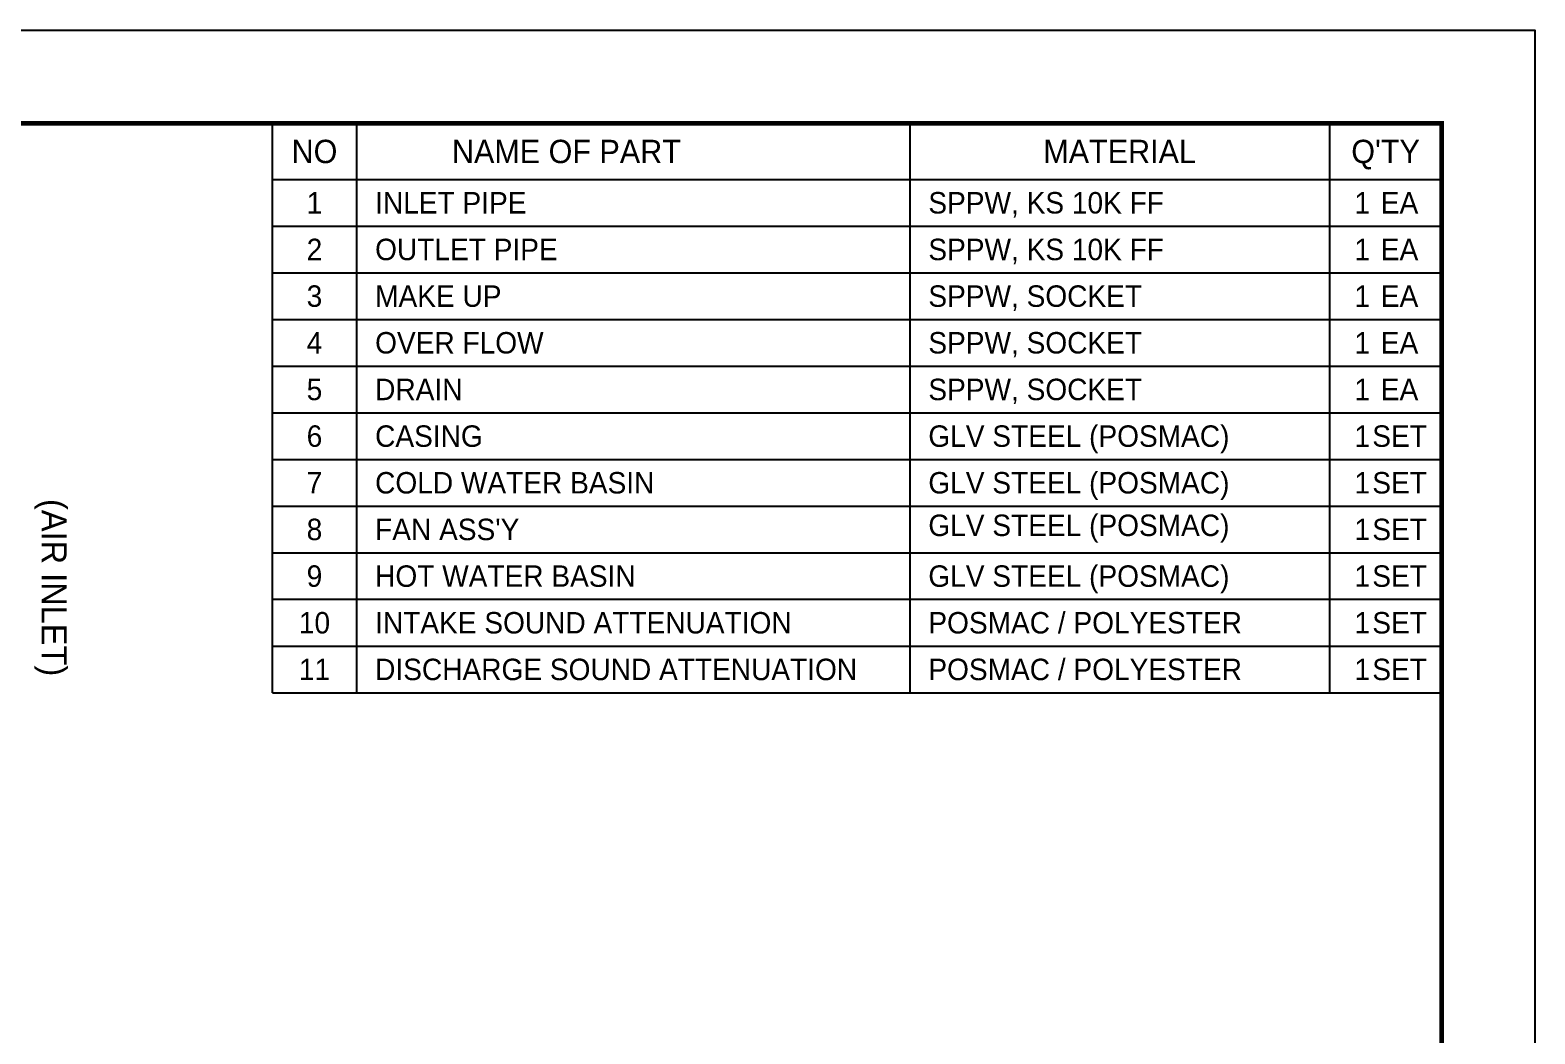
# Model space of a CAD drawing. Header units: millimetres. Extents: x 2739 to 32146, y 1792 to 22587.
# Drawn here: x 20858 to 32146, y 15058 to 22587 of the extents above; entities that cross this region are included whole.
import ezdxf
from ezdxf.enums import TextEntityAlignment as Align

# ---------------------------------------------------------------- set-up
doc = ezdxf.new("R2010")
doc.units = ezdxf.units.MM
for name, color, linetype in [('냉각탑_box', 1, 'Continuous'), ('냉각탑_form', 1, 'Continuous'), ('냉각탑_text', 3, 'Continuous')]:
    doc.layers.add(name, color=color, linetype=linetype)
doc.styles.add('돋움', font='Dotum.ttf')

msp = doc.modelspace()

# ---------------------------------------------------------------- linework, layer by layer
at = {"layer": 'Defpoints'}
msp.add_lwpolyline([(2739.2, 22587.4), (32146.4, 22587.4), (32146.4, 1792.3), (2739.2, 1792.3)], close=True, dxfattribs=at)
at = {"layer": '냉각탑_box'}
for p, q in [((22676.2, 17617.2), (22676.2, 21887.2)), ((22676.2, 21887.2), (31446.2, 21887.2)), ((23306.2, 21887.2), (23306.2, 17617.2)), ((27456.2, 21887.2), (27456.2, 17617.2)), ((30606.2, 21887.2), (30606.2, 17617.2)), ((31446.2, 21887.2), (31446.2, 18317.2)), ((22676.2, 21467.2), (31446.2, 21467.2)), ((22676.2, 21117.2), (31446.2, 21117.2)), ((22676.2, 20767.2), (31446.2, 20767.2)), ((22676.2, 20417.2), (31446.2, 20417.2)), ((22676.2, 20067.2), (31446.2, 20067.2)), ((22676.2, 19717.2), (31446.2, 19717.2)), ((22676.2, 19367.2), (31446.2, 19367.2)), ((22676.2, 19017.2), (31446.2, 19017.2)), ((22676.2, 18667.2), (31446.2, 18667.2)), ((31446.2, 18317.2), (22676.2, 18317.2)), ((22676.2, 17967.2), (31446.2, 17967.2)), ((22676.2, 17617.2), (31446.2, 17617.2))]:
    msp.add_line(p, q, dxfattribs=at)
at = {"layer": '냉각탑_form', "const_width": 35}
msp.add_lwpolyline([(3439.4, 21887.2), (3439.4, 2492.5), (31446.2, 2492.5), (31446.2, 21887.2)], close=True, dxfattribs=at)

# ---------------------------------------------------------------- texts
at = {"layer": '냉각탑_text', "style": '돋움'}
for s, height, p in [('NO', 175, (22991.2, 21677.2)), ('NAME OF PART', 175, (24881.2, 21677.2)), ('MATERIAL', 175, (29031.2, 21677.2)), ("Q'TY", 175, (31026.2, 21677.2)), ('1', 161, (22991.2, 21292.2)), ('1', 161, (30851.2, 21292.2)), ('EA', 161, (31131.2, 21292.2)), ('2', 161, (22991.2, 20942.2)), ('1', 161, (30851.2, 20942.2)), ('EA', 161, (31131.2, 20942.2)), ('3', 161, (22991.2, 20592.2)), ('1', 161, (30851.2, 20592.2)), ('EA', 161, (31131.2, 20592.2)), ('4', 161, (22991.2, 20242.2)), ('1', 161, (30851.2, 20242.2)), ('EA', 161, (31131.2, 20242.2)), ('5', 161, (22991.2, 19892.2)), ('1', 161, (30851.2, 19892.2)), ('EA', 161, (31131.2, 19892.2)), ('6', 161, (22991.2, 19542.2)), ('1', 161, (30851.2, 19542.2)), ('SET', 161, (31131.2, 19542.2)), ('7', 161, (22991.2, 19192.2)), ('1', 161, (30851.2, 19192.2)), ('SET', 161, (31131.2, 19192.2)), ('8', 161, (22991.2, 18842.2)), ('1', 161, (30851.2, 18842.2)), ('SET', 161, (31131.2, 18842.2)), ('9', 161, (22991.2, 18492.2)), ('1', 161, (30851.2, 18492.2)), ('SET', 161, (31131.2, 18492.2)), ('10', 161, (22991.2, 18142.2)), ('1', 161, (30851.2, 18142.2)), ('SET', 161, (31131.2, 18142.2)), ('11', 161, (22991.2, 17792.2)), ('1', 161, (30851.2, 17792.2)), ('SET', 161, (31131.2, 17792.2))]:
    msp.add_text(s, height=height, dxfattribs=at).set_placement(p, align=Align.MIDDLE_CENTER)
for s, p in [('INLET PIPE', (23446.2, 21292.2)), ('SPPW, KS 10K FF', (27596.2, 21292.2)), ('OUTLET PIPE', (23446.2, 20942.2)), ('SPPW, KS 10K FF', (27596.2, 20942.2)), ('MAKE UP', (23446.2, 20592.2)), ('SPPW, SOCKET', (27596.2, 20592.2)), ('OVER FLOW', (23446.2, 20242.2)), ('SPPW, SOCKET', (27596.2, 20242.2)), ('DRAIN', (23446.2, 19892.2)), ('SPPW, SOCKET', (27596.2, 19892.2)), ('CASING', (23446.2, 19542.2)), ('GLV STEEL (POSMAC)', (27596.2, 19542.2)), ('COLD WATER BASIN', (23446.2, 19192.2)), ('GLV STEEL (POSMAC)', (27596.2, 19192.2)), ("FAN ASS'Y", (23446.2, 18842.2)), ('GLV STEEL (POSMAC)', (27596.2, 18873)), ('HOT WATER BASIN', (23446.2, 18492.2)), ('GLV STEEL (POSMAC)', (27596.2, 18492.2)), ('INTAKE SOUND ATTENUATION', (23446.2, 18142.2)), ('POSMAC / POLYESTER', (27596.2, 18142.2)), ('DISCHARGE SOUND ATTENUATION', (23446.2, 17792.2)), ('POSMAC / POLYESTER', (27596.2, 17792.2))]:
    msp.add_text(s, height=161, dxfattribs=at).set_placement(p, align=Align.MIDDLE_LEFT)
msp.add_text('(AIR INLET)', height=186.667, rotation=270, dxfattribs=at).set_placement((21038.5, 18405.8), align=Align.MIDDLE_CENTER)

doc.saveas('drawing.dxf')
